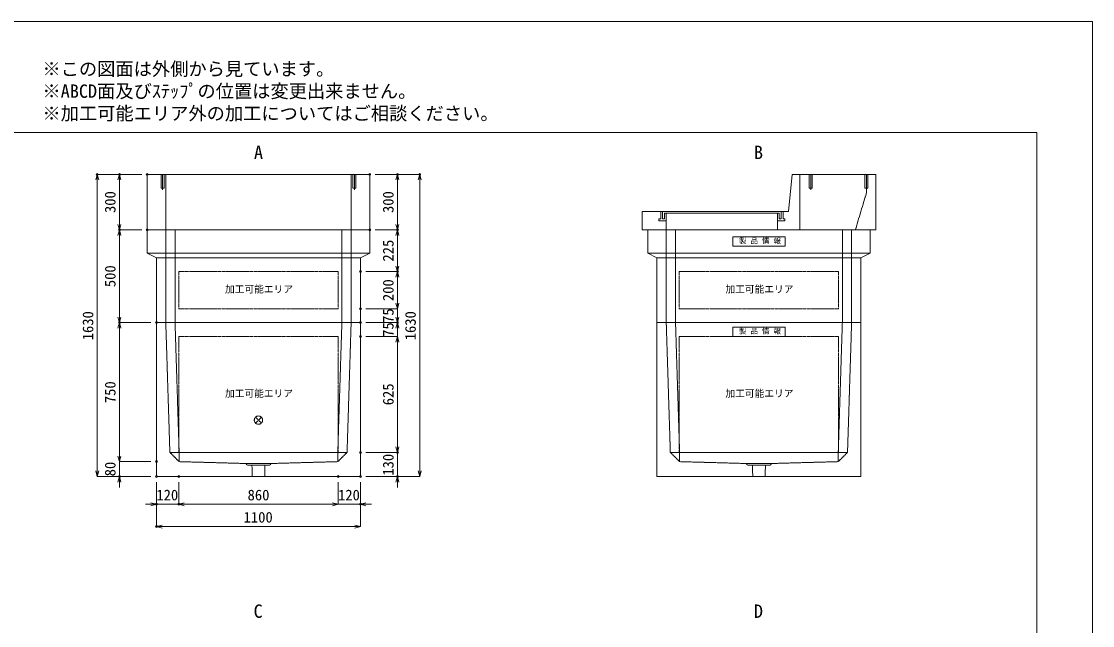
# Model space of a CAD drawing. Units: millimetres, scale not verified. Extents: x -4455 to 4455, y -3150 to 3150.
# Drawn here: x -1324 to 4455, y -109 to 3150 of the extents above; entities that cross this region are included whole.
import ezdxf
from ezdxf.enums import TextEntityAlignment as Align

# ---------------------------------------------------------------- set-up
doc = ezdxf.new("R2010")
doc.units = ezdxf.units.MM
doc.header["$LTSCALE"] = 20
doc.header["$PDMODE"] = 32
doc.header["$PDSIZE"] = 10
doc.linetypes.add('LONG_DASHED1', pattern=[7, 6, -1])
doc.linetypes.add('LONG_DOUBLE_CHAIN', pattern=[21.8, 18, -1, 0.6, -0.6, 0.6, -1])
for name, color, linetype, lineweight in [('0-0_D-TTL', 7, 'Continuous', 9), ('0-1_Defpoints', 7, 'Continuous', 9), ('0-3_D-TTL-TXT', 7, 'Continuous', 9), ('0-4_D-STR-TXT', 7, 'Continuous', 9), ('0-5_D-STR-DIM', 3, 'Continuous', 9), ('0-6_0', 7, 'Continuous', 9), ('0-7_D-STR', 7, 'Continuous', 9), ('0-9_D-STR-STR4', 134, 'LONG_DASHED1', 9), ('0-A_D-STR-STR2', 1, 'LONG_DASHED1', 9), ('0-B_D-STR-STR1', 7, 'LONG_DASHED1', 9), ('0-C_D-STR-STR5', 1, 'LONG_DOUBLE_CHAIN', 9)]:
    doc.layers.add(name, color=color, linetype=linetype, lineweight=lineweight)
doc.styles.add('ＭＳ ゴシック', font='')
doc.styles.get('ＭＳ ゴシック').set_extended_font_data('MS Gothic')

# ---------------------------------------------------------------- blocks, each defined once
blk = doc.blocks.new('A$C4DE05FD1')
at = {"layer": '0-0_D-TTL', "color": 134}
for p, q in [((4000, 76000), (114800, 76000)), ((114800, 76000), (114800, 4000))]:
    blk.add_line(p, q, dxfattribs=at)
at = {"layer": '0-1_Defpoints', "color": 134}
for p, q in [((0, 84000), (118800, 84000)), ((118800, 84000), (118800, 0))]:
    blk.add_line(p, q, dxfattribs=at)
at = {"layer": '0-3_D-TTL-TXT', "style": 'ＭＳ ゴシック'}
for s, p in [('※この図面は外側から見ています。', (43260.9, 79815.7)), ('※ABCD面及びｽﾃｯﾌﾟの位置は変更出来ません。', (43260.9, 78215.7)), ('※加工可能エリア外の加工についてはご相談ください。', (43260.9, 76615.7))]:
    blk.add_text(s, height=962.2, dxfattribs=at).set_placement(p, align=Align.BOTTOM_LEFT)
blk = doc.blocks.new('_Open30')
at = {"layer": '0-6_0'}
blk.add_line((0, 0), (-20, 0), dxfattribs=at)
blk.add_lwpolyline([(-20, 5.36), (0, 0), (-20, -5.36)], dxfattribs=at)
blk = doc.blocks.new('A$C31CA379A')
at = {"layer": '0-4_D-STR-TXT', "style": 'ＭＳ ゴシック'}
for s, p in [('A', (-325.9, -2190.5)), ('B', (35638.6, -2190.5)), ('C', (-351.4, -35190.5)), ('D', (35638.6, -35190.5))]:
    blk.add_text(s, height=962.2, dxfattribs=at).set_placement(p, align=Align.BOTTOM_LEFT)
blk = doc.blocks.new('A$C737D46CD')
at = {"layer": '0-B_D-STR-STR1', "linetype": 'Continuous'}
blk.add_lwpolyline([(-2820, 0), (2820, 0), (2820, -1000), (-2820, -1000)], close=True, dxfattribs=at)
at = {"layer": '0-B_D-STR-STR1', "style": 'ＭＳ ゴシック'}
blk.add_text('製 品 情 報', height=577.3, dxfattribs=at).set_placement((-2149.6, -882.5), align=Align.BOTTOM_LEFT)
blk = doc.blocks.new('A$C531455C1')
at = {"layer": '0-7_D-STR'}
for p, q in [((-11000, 0), (11000, 0)), ((-11000, -16600), (-11000, 0)), ((11000, -16600), (11000, 0)), ((-11000, -16600), (11000, -16600))]:
    blk.add_line(p, q, dxfattribs=at)
at = {"layer": '0-7_D-STR', "linetype": 'LONG_DASHED1'}
for p, q in [((-10000, 0), (-9560, -14000)), ((-9000, 0), (-8560, -14000)), ((9000, 0), (8560, -14000)), ((10000, 0), (9560, -14000)), ((-8560, -15000), (-9560, -14000)), ((9560, -14000), (-9560, -14000)), ((-8560, -15000), (-8560, -14000)), ((-8560, -15000), (-1400, -15200)), ((8560, -15000), (1400, -15200)), ((8560, -15000), (9560, -14000)), ((8560, -15000), (8560, -14000)), ((-1200, -15380), (-1400, -15200)), ((1400, -15200), (-1400, -15200)), ((1200, -15380), (-1200, -15380)), ((-666, -16600), (-705, -15380)), ((666, -16600), (705, -15380)), ((1200, -15380), (1400, -15200))]:
    blk.add_line(p, q, dxfattribs=at)
at = {"layer": '0-C_D-STR-STR5'}
for p, q in [((8600, -1500), (8600, -14000)), ((8600, -14000), (-8600, -14000))]:
    blk.add_line(p, q, dxfattribs=at)
blk.add_lwpolyline([(8600, -1500), (-8600, -1500), (-8600, -14000)], dxfattribs=at)
at = {"layer": '0-B_D-STR-STR1'}
blk.add_blockref('A$C737D46CD', (0, -500), dxfattribs=at)
blk = doc.blocks.new('A$C0CCB55A0')
at = {"layer": '0-7_D-STR'}
for p, q in [((-12000, 6000), (12000, 6000)), ((-12000, 6000), (-12000, 0)), ((12000, 6000), (12000, 0)), ((-12000, 0), (12000, 0))]:
    blk.add_line(p, q, dxfattribs=at)
at = {"layer": '0-7_D-STR', "linetype": 'LONG_DASHED1'}
for p, q in [((-10000, 6000), (-10000, 0)), ((10000, 6000), (10000, 0))]:
    blk.add_line(p, q, dxfattribs=at)
at = {"layer": '0-A_D-STR-STR2'}
for p, q in [((-10350, 4340), (-10350, 6000)), ((10350, 4340), (10350, 6000))]:
    blk.add_line(p, q, dxfattribs=at)
for points in [[(-10510, 6000), (-10510, 4500), (-10190, 4500), (-10190, 6000)], [(10510, 6000), (10510, 4500), (10190, 4500), (10190, 6000)]]:
    blk.add_lwpolyline(points, dxfattribs=at)
blk = doc.blocks.new('A$C722F0569')
at = {"layer": '0-7_D-STR'}
for p, q in [((3200, 2000), (3600, 6000)), ((12600, 6000), (3600, 6000)), ((12600, 0), (12600, 6000)), ((-12600, 2000), (3200, 2000)), ((-12600, 0), (-12600, 2000)), ((-12600, 0), (12600, 0))]:
    blk.add_line(p, q, dxfattribs=at)
at = {"layer": '0-7_D-STR', "linetype": 'LONG_DASHED1'}
for p, q in [((4400, 6000), (4400, 0)), ((11600, 4000), (11600, 6000)), ((11600, 4000), (10400, 0)), ((-10000, 0), (-10000, 1800)), ((2000, 1800), (2000, 0))]:
    blk.add_line(p, q, dxfattribs=at)
at = {"layer": '0-9_D-STR-STR4'}
for points in [[(-10600, 2000), (-10600, 1200), (-10800, 1200), (-10800, 1000), (-10000, 1000)], [(-10000, 1800), (-10200, 1800), (-10200, 1200), (-10400, 1200), (-10400, 2000)], [(-10000, 1800), (2000, 1800), (2200, 1800)], [(2600, 2000), (2600, 1200), (2800, 1200), (2800, 1000), (2000, 1000)], [(2200, 1800), (2200, 1200), (2400, 1200), (2400, 2000)]]:
    blk.add_lwpolyline(points, dxfattribs=at)
at = {"layer": '0-A_D-STR-STR2'}
for p, q in [((5595.6, 4340), (5595.6, 6000)), ((11600, 4340), (11600, 6000))]:
    blk.add_line(p, q, dxfattribs=at)
for points in [[(5755.6, 6000), (5755.6, 4500), (5435.6, 4500), (5435.6, 6000)], [(11760, 6000), (11760, 4500), (11440, 4500), (11440, 6000)]]:
    blk.add_lwpolyline(points, dxfattribs=at)
blk = doc.blocks.new('A$Cab405fa5')
at = {"layer": '0-7_D-STR'}
for p, q in [((12000, 10000), (-12000, 10000)), ((-12000, 7500), (-12000, 10000)), ((12000, 7500), (12000, 10000)), ((-12000, 7500), (-11000, 7000)), ((-12000, 7500), (12000, 7500)), ((-11000, 0), (-11000, 7000)), ((11000, 7000), (-11000, 7000)), ((12000, 7500), (11000, 7000)), ((11000, 0), (11000, 7000)), ((11000, 0), (-11000, 0))]:
    blk.add_line(p, q, dxfattribs=at)
at = {"layer": '0-7_D-STR', "linetype": 'LONG_DASHED1'}
for p, q in [((-10000, 10000), (-10000, 0)), ((-9000, 10000), (-9000, 0)), ((9000, 10000), (9000, 0)), ((10000, 10000), (10000, 0))]:
    blk.add_line(p, q, dxfattribs=at)
at = {"layer": '0-C_D-STR-STR5'}
for p, q in [((8600, 5500), (8600, 1500)), ((8600, 1500), (-8600, 1500))]:
    blk.add_line(p, q, dxfattribs=at)
blk.add_lwpolyline([(8600, 5500), (-8600, 5500), (-8600, 1500)], dxfattribs=at)
blk = doc.blocks.new('A$Ca88be350')
at = {"layer": '0-7_D-STR'}
for p, q in [((12000, 10000), (-12000, 10000)), ((-12000, 7500), (-12000, 10000)), ((12000, 7500), (12000, 10000)), ((-12000, 7500), (-11000, 7000)), ((-12000, 7500), (12000, 7500)), ((-11000, 0), (-11000, 7000)), ((11000, 7000), (-11000, 7000)), ((12000, 7500), (11000, 7000)), ((11000, 0), (11000, 7000)), ((11000, 0), (-11000, 0))]:
    blk.add_line(p, q, dxfattribs=at)
at = {"layer": '0-7_D-STR', "linetype": 'LONG_DASHED1'}
for p, q in [((-10000, 10000), (-10000, 0)), ((-9000, 10000), (-9000, 0)), ((9000, 10000), (9000, 0)), ((10000, 10000), (10000, 0))]:
    blk.add_line(p, q, dxfattribs=at)
at = {"layer": '0-C_D-STR-STR5'}
for p, q in [((8600, 5500), (8600, 1500)), ((8600, 1500), (-8600, 1500))]:
    blk.add_line(p, q, dxfattribs=at)
blk.add_lwpolyline([(8600, 5500), (-8600, 5500), (-8600, 1500)], dxfattribs=at)
at = {"layer": '0-B_D-STR-STR1'}
blk.add_blockref('A$C737D46CD', (0, 9250), dxfattribs=at)
blk = doc.blocks.new('A$C7CE826D1')
at = {"layer": '0-7_D-STR'}
for p, q in [((-11000, 0), (11000, 0)), ((-11000, -16600), (-11000, 0)), ((11000, -16600), (11000, 0)), ((-11000, -16600), (11000, -16600))]:
    blk.add_line(p, q, dxfattribs=at)
at = {"layer": '0-7_D-STR', "linetype": 'LONG_DASHED1'}
for p, q in [((-10000, 0), (-9560, -14000)), ((-9000, 0), (-8560, -14000)), ((9000, 0), (8560, -14000)), ((10000, 0), (9560, -14000)), ((-8560, -15000), (-9560, -14000)), ((9560, -14000), (-9560, -14000)), ((-8560, -15000), (-8560, -14000)), ((-8560, -15000), (-1400, -15200)), ((8560, -15000), (1400, -15200)), ((8560, -15000), (9560, -14000)), ((8560, -15000), (8560, -14000)), ((-1200, -15380), (-1400, -15200)), ((1400, -15200), (-1400, -15200)), ((1200, -15380), (-1200, -15380)), ((-666, -16600), (-705, -15380)), ((666, -16600), (705, -15380)), ((1200, -15380), (1400, -15200))]:
    blk.add_line(p, q, dxfattribs=at)
at = {"layer": '0-C_D-STR-STR5'}
for p, q in [((8600, -1500), (-8600, -1500)), ((-8600, -1500), (-8600, -14000)), ((8600, -1500), (8600, -14000)), ((8600, -14000), (-8600, -14000))]:
    blk.add_line(p, q, dxfattribs=at)
blk = doc.blocks.new('A$C1C640AAB')
at = {"layer": '0-C_D-STR-STR5'}
for p, q in [((-318.2, -318.2), (318.2, 318.2)), ((-318.2, 318.2), (318.2, -318.2))]:
    blk.add_line(p, q, dxfattribs=at)
blk.add_circle((0, 0), 450, dxfattribs=at)
blk = doc.blocks.new('A$Cc8208e51')
at = {"layer": '0-7_D-STR'}
blk.add_blockref('A$C7CE826D1', (0, 0), dxfattribs=at)
at = {"layer": '0-C_D-STR-STR5'}
blk.add_blockref('A$C1C640AAB', (0, -10520), dxfattribs=at)

msp = doc.modelspace()

# ---------------------------------------------------------------- linework, layer by layer
at = {"layer": '0-1_Defpoints'}
for p in [(-915, 2325), (-795, 2325), (-645, 2325), (555, 2325), (705, 2325), (825, 2325), (-795, 2025), (-645, 2025), (-645, 2025), (555, 2025), (555, 2025), (705, 2025), (505, 1800), (705, 1800), (505, 1600), (-795, 1525), (-595, 1525), (505, 1525), (705, 1525), (705, 1525), (505, 1450), (505, 1450), (505, 825), (705, 825), (-595, 775), (-795, 695), (-595, 695), (-595, 695), (-475, 695), (385, 695), (505, 695), (505, 695), (705, 695), (-595, 545), (-475, 545), (505, 545), (-595, 425)]:
    msp.add_point(p, dxfattribs=at)
at = {"layer": '0-5_D-STR-DIM'}
for p, q in [((-675, 2325), (-915, 2325)), ((-675, 2325), (-795, 2325)), ((585, 2325), (705, 2325)), ((585, 2325), (825, 2325)), ((-915, 725), (-915, 2295)), ((-795, 2055), (-795, 2295)), ((705, 2055), (705, 2295)), ((825, 725), (825, 2295)), ((-675, 2025), (-795, 2025)), ((-675, 2025), (-795, 2025)), ((585, 2025), (705, 2025)), ((585, 2025), (705, 2025)), ((-795, 1555), (-795, 1995)), ((705, 1830), (705, 1995)), ((535, 1800), (705, 1800)), ((535, 1800), (705, 1800)), ((705, 1630), (705, 1770)), ((705, 1630), (705, 1660)), ((535, 1600), (705, 1600)), ((535, 1600), (705, 1600)), ((705, 1600), (705, 1525)), ((705, 1555), (705, 1585)), ((-625, 1525), (-795, 1525)), ((-625, 1525), (-795, 1525)), ((535, 1525), (705, 1525)), ((535, 1525), (705, 1525)), ((705, 1450), (705, 1525)), ((-795, 805), (-795, 1495)), ((535, 1450), (705, 1450)), ((535, 1450), (705, 1450)), ((705, 1495), (705, 1465)), ((705, 1420), (705, 1390)), ((705, 1420), (705, 855)), ((705, 855), (705, 885)), ((-795, 805), (-795, 835)), ((535, 825), (705, 825)), ((535, 825), (705, 825)), ((705, 825), (705, 695)), ((-625, 775), (-795, 775)), ((-625, 775), (-795, 775)), ((-795, 775), (-795, 695)), ((-625, 695), (-915, 695)), ((-625, 695), (-795, 695)), ((535, 695), (825, 695)), ((535, 695), (705, 695)), ((-795, 665), (-795, 635)), ((-595, 665), (-595, 425)), ((-595, 665), (-595, 545)), ((-475, 665), (-475, 545)), ((-475, 665), (-475, 545)), ((385, 665), (385, 545)), ((385, 665), (385, 545)), ((505, 665), (505, 545)), ((505, 665), (505, 425)), ((705, 665), (705, 635)), ((-625, 545), (-655, 545)), ((-475, 545), (-595, 545)), ((355, 545), (-445, 545)), ((-445, 545), (-415, 545)), ((355, 545), (325, 545)), ((385, 545), (505, 545)), ((535, 545), (565, 545)), ((475, 425), (-565, 425))]:
    msp.add_line(p, q, dxfattribs=at)

# ---------------------------------------------------------------- block references
at = {"layer": '0-0_D-TTL', "xscale": 0.075, "yscale": 0.075}
msp.add_blockref('A$C4DE05FD1', (-4455, -3150), dxfattribs=at)
at = {"layer": '0-4_D-STR-TXT', "xscale": 0.075, "yscale": 0.075}
msp.add_blockref('A$C31CA379A', (-45, 2550), dxfattribs=at)
at = {"layer": '0-5_D-STR-DIM', "xscale": 1.5, "yscale": 1.5}
for p, rotation in [((-915, 2325), 90), ((-795, 2325), 90), ((705, 2325), 90), ((825, 2325), 90), ((-795, 2025), 270), ((-795, 2025), 90), ((705, 2025), 270), ((705, 2025), 90), ((705, 1800), 270), ((705, 1800), 90), ((705, 1600), 270), ((705, 1600), 270), ((-795, 1525), 270), ((-795, 1525), 90), ((705, 1525), 270), ((705, 1525), 90), ((705, 1450), 90), ((705, 1450), 90), ((705, 825), 270), ((705, 825), 270), ((-795, 775), 270), ((-795, 775), 270), ((-915, 695), 270), ((-795, 695), 90), ((705, 695), 90), ((825, 695), 270), ((-475, 545), 180), ((-475, 545), 180), ((505, 545), 180), ((-595, 425), 180)]:
    msp.add_blockref('_Open30', p, dxfattribs=dict(at, rotation=rotation))
for p in [(-595, 545), (385, 545), (385, 545), (505, 425)]:
    msp.add_blockref('_Open30', p, dxfattribs=at)
at = {"layer": '0-7_D-STR', "xscale": 0.05, "yscale": 0.05}
for name, p in [('A$C0CCB55A0', (-45, 2025)), ('A$C722F0569', (2655, 2025)), ('A$Cab405fa5', (-45, 1525)), ('A$Ca88be350', (2655, 1525)), ('A$Cc8208e51', (-45, 1525)), ('A$C531455C1', (2655, 1525))]:
    msp.add_blockref(name, p, dxfattribs=at)

# ---------------------------------------------------------------- texts
at = {"layer": '0-5_D-STR-DIM', "style": 'ＭＳ ゴシック'}
for s, p in [('300', (-798.9, 2116.35)), ('300', (701.1, 2116.35)), ('225', (701.1, 1854.48)), ('500', (-798.9, 1716.35)), ('200', (701.1, 1641.2)), ('1630', (-918.9, 1429.72)), ('75', (701.1, 1523.38)), ('1630', (821.1, 1429.72)), ('75', (701.1, 1448.38)), ('750', (-798.9, 1090.6)), ('625', (701.1, 1079.18)), ('130', (701.1, 699.22)), ('80', (-798.9, 695.85))]:
    msp.add_text(s, height=57.77, rotation=90, dxfattribs=at).set_placement(p, align=Align.BOTTOM_LEFT)
for s, p in [('120', (-595.78, 548.9)), ('860', (-103.65, 548.9)), ('120', (384.22, 548.9)), ('1100', (-125.28, 428.9))]:
    msp.add_text(s, height=57.77, dxfattribs=at).set_placement(p, align=Align.BOTTOM_LEFT)
at = {"layer": '0-C_D-STR-STR5', "style": 'ＭＳ ゴシック'}
for p in [(-225.48, 1674.75), (2474.52, 1674.75), (-225.48, 1112.25), (2474.52, 1112.25)]:
    msp.add_text('加工可能エリア', height=38.42, dxfattribs=at).set_placement(p, align=Align.BOTTOM_LEFT)

doc.saveas('drawing.dxf')
